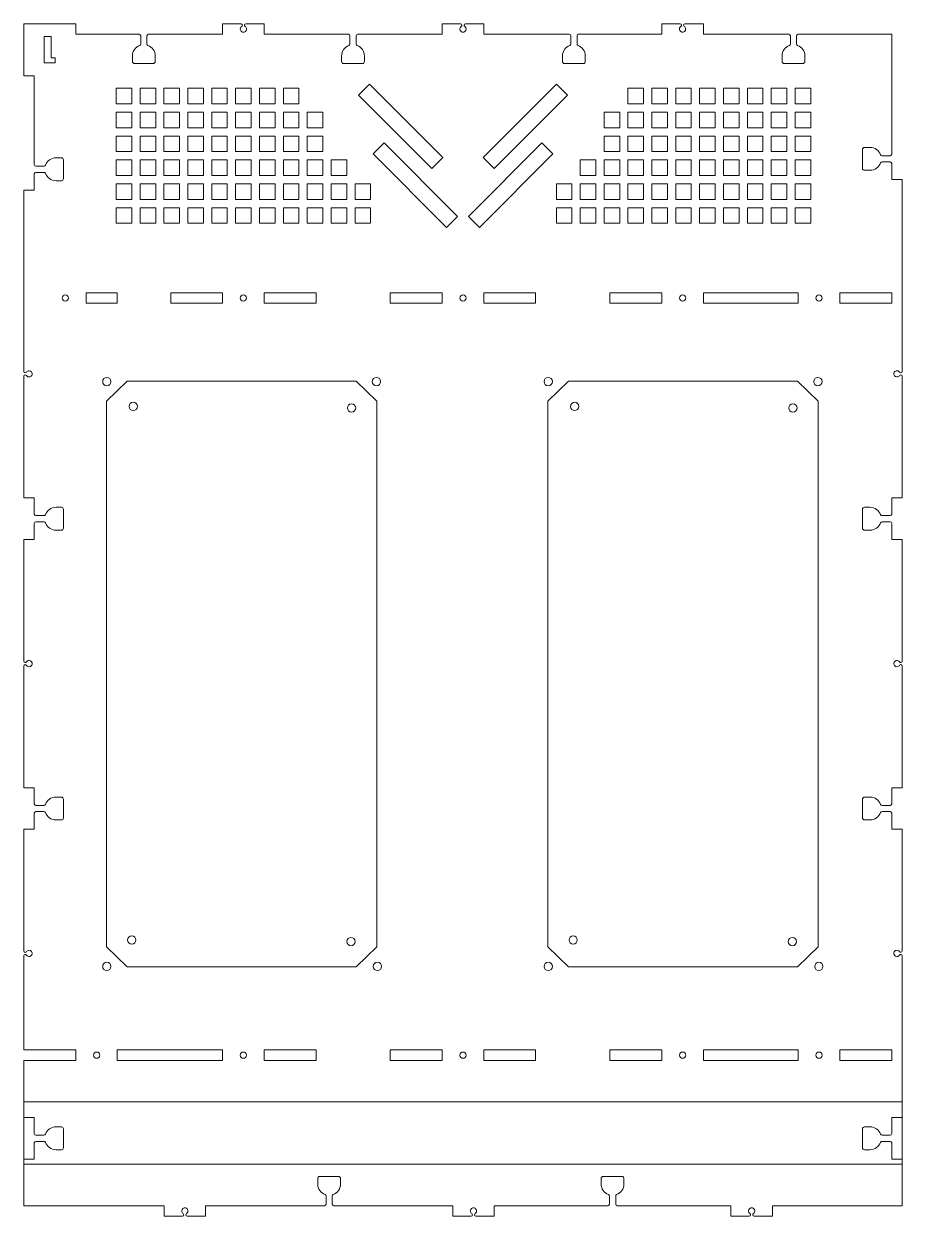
# Model space of a CAD drawing. Header units: inches. Extents: x 88 to 511, y -587 to -13.
import ezdxf

# ---------------------------------------------------------------- set-up
doc = ezdxf.new("R2010")
doc.units = ezdxf.units.IN
doc.header["$MEASUREMENT"] = 0
doc.layers.add('Layer 1', color=7, linetype='Continuous')

# ---------------------------------------------------------------- blocks, each defined once
blk = doc.blocks.new('block 3')
at = {"layer": 'Layer 1', "color": 250, "lineweight": 9, "true_color": 0x231f20}
blk.add_lwpolyline([(88.42, -562.09), (511.42, -562.09), (511.42, -532.09), (88.42, -532.09), (88.42, -562.09)], dxfattribs=at)
blk = doc.blocks.new('block 5')
at = {"layer": 'Layer 1', "color": 177, "lineweight": 9, "true_color": 0x2e3092}
for points in [[(284.91, -82.78), (290.22, -77.47), (254.86, -42.12), (249.56, -47.42), (284.91, -82.78)], [(291.98, -111.06), (297.29, -105.76), (261.93, -70.4), (256.63, -75.7), (291.98, -111.06)]]:
    blk.add_lwpolyline(points, dxfattribs=at)
blk = doc.blocks.new('block 6')
at = {"layer": 'Layer 1', "color": 177, "lineweight": 9, "true_color": 0x2e3092}
for points in [[(344.99, -42.12), (350.29, -47.42), (314.94, -82.78), (309.63, -77.47), (344.99, -42.12)], [(337.92, -70.4), (343.22, -75.7), (307.87, -111.06), (302.56, -105.76), (337.92, -70.4)]]:
    blk.add_lwpolyline(points, dxfattribs=at)
blk = doc.blocks.new('block 4')
at = {"layer": 'Layer 1'}
for name in ['block 5', 'block 6']:
    blk.add_blockref(name, (0, 0), dxfattribs=at)
blk = doc.blocks.new('block 7')
at = {"layer": 'Layer 1', "color": 177, "lineweight": 9, "true_color": 0x2e3092}
blk.add_lwpolyline([(128.19, -194.75), (138.19, -185.09), (248.44, -185.09), (258.44, -194.75), (258.44, -457.43), (248.44, -467.09), (138.19, -467.09), (128.19, -457.43), (128.19, -194.75)], dxfattribs=at)
for points in [[(126.39, -185.29), (126.39, -184.18), (127.29, -183.29), (128.39, -183.29), (129.5, -183.29), (130.39, -184.18), (130.39, -185.29), (130.39, -186.39), (129.5, -187.29), (128.39, -187.29), (127.29, -187.29), (126.39, -186.39), (126.39, -185.29)], [(258.24, -183.29), (259.35, -183.29), (260.24, -184.18), (260.24, -185.29), (260.24, -186.39), (259.35, -187.29), (258.24, -187.29), (257.14, -187.29), (256.24, -186.39), (256.24, -185.29), (256.24, -184.18), (257.14, -183.29), (258.24, -183.29)], [(139.12, -197.29), (139.12, -196.19), (140.02, -195.29), (141.12, -195.29), (142.23, -195.29), (143.12, -196.19), (143.12, -197.29), (143.12, -198.4), (142.23, -199.29), (141.12, -199.29), (140.02, -199.29), (139.12, -198.4), (139.12, -197.29)], [(246.24, -196.02), (247.34, -196.02), (248.24, -196.92), (248.24, -198.02), (248.24, -199.12), (247.34, -200.02), (246.24, -200.02), (245.13, -200.02), (244.24, -199.12), (244.24, -198.02), (244.24, -196.92), (245.13, -196.02), (246.24, -196.02)], [(140.4, -456.16), (139.29, -456.16), (138.4, -455.26), (138.4, -454.16), (138.4, -453.05), (139.29, -452.16), (140.4, -452.16), (141.5, -452.16), (142.4, -453.05), (142.4, -454.16), (142.4, -455.26), (141.5, -456.16), (140.4, -456.16)], [(247.98, -454.88), (247.98, -455.99), (247.08, -456.88), (245.98, -456.88), (244.87, -456.88), (243.98, -455.99), (243.98, -454.88), (243.98, -453.78), (244.87, -452.88), (245.98, -452.88), (247.08, -452.88), (247.98, -453.78), (247.98, -454.88)], [(128.39, -468.89), (127.29, -468.89), (126.39, -467.99), (126.39, -466.89), (126.39, -465.78), (127.29, -464.89), (128.39, -464.89), (129.5, -464.89), (130.39, -465.78), (130.39, -466.89), (130.39, -467.99), (129.5, -468.89), (128.39, -468.89)], [(260.71, -466.89), (260.71, -467.99), (259.81, -468.89), (258.71, -468.89), (257.6, -468.89), (256.71, -467.99), (256.71, -466.89), (256.71, -465.78), (257.6, -464.89), (258.71, -464.89), (259.81, -464.89), (260.71, -465.78), (260.71, -466.89)]]:
    blk.add_open_spline(points, degree=3, knots=[0, 0, 0, 0, 1, 1, 1, 2, 2, 2, 3, 3, 3, 4, 4, 4, 4], dxfattribs=at)
blk = doc.blocks.new('block 8')
at = {"layer": 'Layer 1', "color": 177, "lineweight": 9, "true_color": 0x2e3092}
blk.add_lwpolyline([(340.78, -194.75), (350.78, -185.09), (461.03, -185.09), (471.03, -194.75), (471.03, -457.43), (461.03, -467.09), (350.78, -467.09), (340.78, -457.43), (340.78, -194.75)], dxfattribs=at)
for points in [[(338.98, -185.29), (338.98, -184.18), (339.87, -183.29), (340.98, -183.29), (342.08, -183.29), (342.98, -184.18), (342.98, -185.29), (342.98, -186.39), (342.08, -187.29), (340.98, -187.29), (339.87, -187.29), (338.98, -186.39), (338.98, -185.29)], [(470.83, -183.29), (471.93, -183.29), (472.83, -184.18), (472.83, -185.29), (472.83, -186.39), (471.93, -187.29), (470.83, -187.29), (469.72, -187.29), (468.83, -186.39), (468.83, -185.29), (468.83, -184.18), (469.72, -183.29), (470.83, -183.29)], [(351.71, -197.29), (351.71, -196.19), (352.6, -195.29), (353.71, -195.29), (354.81, -195.29), (355.71, -196.19), (355.71, -197.29), (355.71, -198.4), (354.81, -199.29), (353.71, -199.29), (352.6, -199.29), (351.71, -198.4), (351.71, -197.29)], [(458.82, -196.02), (459.92, -196.02), (460.82, -196.92), (460.82, -198.02), (460.82, -199.12), (459.92, -200.02), (458.82, -200.02), (457.71, -200.02), (456.82, -199.12), (456.82, -198.02), (456.82, -196.92), (457.71, -196.02), (458.82, -196.02)], [(352.98, -456.16), (351.88, -456.16), (350.98, -455.26), (350.98, -454.16), (350.98, -453.05), (351.88, -452.16), (352.98, -452.16), (354.09, -452.16), (354.98, -453.05), (354.98, -454.16), (354.98, -455.26), (354.09, -456.16), (352.98, -456.16)], [(460.56, -454.88), (460.56, -455.99), (459.66, -456.88), (458.56, -456.88), (457.45, -456.88), (456.56, -455.99), (456.56, -454.88), (456.56, -453.78), (457.45, -452.88), (458.56, -452.88), (459.66, -452.88), (460.56, -453.78), (460.56, -454.88)], [(340.98, -468.89), (339.87, -468.89), (338.98, -467.99), (338.98, -466.89), (338.98, -465.78), (339.87, -464.89), (340.98, -464.89), (342.08, -464.89), (342.98, -465.78), (342.98, -466.89), (342.98, -467.99), (342.08, -468.89), (340.98, -468.89)], [(473.29, -466.89), (473.29, -467.99), (472.4, -468.89), (471.29, -468.89), (470.19, -468.89), (469.29, -467.99), (469.29, -466.89), (469.29, -465.78), (470.19, -464.89), (471.29, -464.89), (472.4, -464.89), (473.29, -465.78), (473.29, -466.89)]]:
    blk.add_open_spline(points, degree=3, knots=[0, 0, 0, 0, 1, 1, 1, 2, 2, 2, 3, 3, 3, 4, 4, 4, 4], dxfattribs=at)
blk = doc.blocks.new('block 9')
at = {"layer": 'Layer 1', "color": 250, "lineweight": 9, "true_color": 0x231f20}
blk.add_lwpolyline([(101.57, -19.26), (101.57, -29.38), (103.57, -29.38), (103.57, -31.91), (98.28, -31.91), (98.28, -19.26), (101.57, -19.26)], dxfattribs=at)
blk = doc.blocks.new('block 10')
at = {"layer": 'Layer 1', "color": 177, "lineweight": 9, "true_color": 0x2e3092}
for points in [[(140.42, -51.59), (140.42, -44.09), (132.92, -44.09), (132.92, -51.59), (140.42, -51.59)], [(151.92, -51.59), (151.92, -44.09), (144.42, -44.09), (144.42, -51.59), (151.92, -51.59)], [(163.42, -51.59), (163.42, -44.09), (155.92, -44.09), (155.92, -51.59), (163.42, -51.59)], [(174.92, -51.59), (174.92, -44.09), (167.42, -44.09), (167.42, -51.59), (174.92, -51.59)], [(186.42, -51.59), (186.42, -44.09), (178.92, -44.09), (178.92, -51.59), (186.42, -51.59)], [(197.92, -51.59), (197.92, -44.09), (190.42, -44.09), (190.42, -51.59), (197.92, -51.59)], [(209.42, -51.59), (209.42, -44.09), (201.92, -44.09), (201.92, -51.59), (209.42, -51.59)], [(220.92, -51.59), (220.92, -44.09), (213.42, -44.09), (213.42, -51.59), (220.92, -51.59)], [(140.42, -63.09), (140.42, -55.59), (132.92, -55.59), (132.92, -63.09), (140.42, -63.09)], [(151.92, -63.09), (151.92, -55.59), (144.42, -55.59), (144.42, -63.09), (151.92, -63.09)], [(163.42, -63.09), (163.42, -55.59), (155.92, -55.59), (155.92, -63.09), (163.42, -63.09)], [(174.92, -63.09), (174.92, -55.59), (167.42, -55.59), (167.42, -63.09), (174.92, -63.09)], [(186.42, -63.09), (186.42, -55.59), (178.92, -55.59), (178.92, -63.09), (186.42, -63.09)], [(197.92, -63.09), (197.92, -55.59), (190.42, -55.59), (190.42, -63.09), (197.92, -63.09)], [(209.42, -63.09), (209.42, -55.59), (201.92, -55.59), (201.92, -63.09), (209.42, -63.09)], [(220.92, -63.09), (220.92, -55.59), (213.42, -55.59), (213.42, -63.09), (220.92, -63.09)], [(232.42, -63.09), (232.42, -55.59), (224.92, -55.59), (224.92, -63.09), (232.42, -63.09)], [(140.42, -74.59), (140.42, -67.09), (132.92, -67.09), (132.92, -74.59), (140.42, -74.59)], [(151.92, -74.59), (151.92, -67.09), (144.42, -67.09), (144.42, -74.59), (151.92, -74.59)], [(163.42, -74.59), (163.42, -67.09), (155.92, -67.09), (155.92, -74.59), (163.42, -74.59)], [(174.92, -74.59), (174.92, -67.09), (167.42, -67.09), (167.42, -74.59), (174.92, -74.59)], [(186.42, -74.59), (186.42, -67.09), (178.92, -67.09), (178.92, -74.59), (186.42, -74.59)], [(197.92, -74.59), (197.92, -67.09), (190.42, -67.09), (190.42, -74.59), (197.92, -74.59)], [(209.42, -74.59), (209.42, -67.09), (201.92, -67.09), (201.92, -74.59), (209.42, -74.59)], [(220.92, -74.59), (220.92, -67.09), (213.42, -67.09), (213.42, -74.59), (220.92, -74.59)], [(232.42, -74.59), (232.42, -67.09), (224.92, -67.09), (224.92, -74.59), (232.42, -74.59)], [(140.42, -86.09), (140.42, -78.59), (132.92, -78.59), (132.92, -86.09), (140.42, -86.09)], [(151.92, -86.09), (151.92, -78.59), (144.42, -78.59), (144.42, -86.09), (151.92, -86.09)], [(163.42, -86.09), (163.42, -78.59), (155.92, -78.59), (155.92, -86.09), (163.42, -86.09)], [(174.92, -86.09), (174.92, -78.59), (167.42, -78.59), (167.42, -86.09), (174.92, -86.09)], [(186.42, -86.09), (186.42, -78.59), (178.92, -78.59), (178.92, -86.09), (186.42, -86.09)], [(197.92, -86.09), (197.92, -78.59), (190.42, -78.59), (190.42, -86.09), (197.92, -86.09)], [(209.42, -86.09), (209.42, -78.59), (201.92, -78.59), (201.92, -86.09), (209.42, -86.09)], [(220.92, -86.09), (220.92, -78.59), (213.42, -78.59), (213.42, -86.09), (220.92, -86.09)], [(232.42, -86.09), (232.42, -78.59), (224.92, -78.59), (224.92, -86.09), (232.42, -86.09)], [(243.92, -86.09), (243.92, -78.59), (236.42, -78.59), (236.42, -86.09), (243.92, -86.09)], [(140.42, -97.59), (140.42, -90.09), (132.92, -90.09), (132.92, -97.59), (140.42, -97.59)], [(151.92, -97.59), (151.92, -90.09), (144.42, -90.09), (144.42, -97.59), (151.92, -97.59)], [(163.42, -97.59), (163.42, -90.09), (155.92, -90.09), (155.92, -97.59), (163.42, -97.59)], [(174.92, -97.59), (174.92, -90.09), (167.42, -90.09), (167.42, -97.59), (174.92, -97.59)], [(186.42, -97.59), (186.42, -90.09), (178.92, -90.09), (178.92, -97.59), (186.42, -97.59)], [(197.92, -97.59), (197.92, -90.09), (190.42, -90.09), (190.42, -97.59), (197.92, -97.59)], [(209.42, -97.59), (209.42, -90.09), (201.92, -90.09), (201.92, -97.59), (209.42, -97.59)], [(220.92, -97.59), (220.92, -90.09), (213.42, -90.09), (213.42, -97.59), (220.92, -97.59)], [(232.42, -97.59), (232.42, -90.09), (224.92, -90.09), (224.92, -97.59), (232.42, -97.59)], [(243.92, -97.59), (243.92, -90.09), (236.42, -90.09), (236.42, -97.59), (243.92, -97.59)], [(255.42, -97.59), (255.42, -90.09), (247.92, -90.09), (247.92, -97.59), (255.42, -97.59)], [(140.42, -109.09), (140.42, -101.59), (132.92, -101.59), (132.92, -109.09), (140.42, -109.09)], [(151.92, -109.09), (151.92, -101.59), (144.42, -101.59), (144.42, -109.09), (151.92, -109.09)], [(163.42, -109.09), (163.42, -101.59), (155.92, -101.59), (155.92, -109.09), (163.42, -109.09)], [(174.92, -109.09), (174.92, -101.59), (167.42, -101.59), (167.42, -109.09), (174.92, -109.09)], [(186.42, -109.09), (186.42, -101.59), (178.92, -101.59), (178.92, -109.09), (186.42, -109.09)], [(197.92, -109.09), (197.92, -101.59), (190.42, -101.59), (190.42, -109.09), (197.92, -109.09)], [(209.42, -109.09), (209.42, -101.59), (201.92, -101.59), (201.92, -109.09), (209.42, -109.09)], [(220.92, -109.09), (220.92, -101.59), (213.42, -101.59), (213.42, -109.09), (220.92, -109.09)], [(232.42, -109.09), (232.42, -101.59), (224.92, -101.59), (224.92, -109.09), (232.42, -109.09)], [(243.92, -109.09), (243.92, -101.59), (236.42, -101.59), (236.42, -109.09), (243.92, -109.09)], [(255.42, -109.09), (255.42, -101.59), (247.92, -101.59), (247.92, -109.09), (255.42, -109.09)]]:
    blk.add_lwpolyline(points, dxfattribs=at)
blk = doc.blocks.new('block 11')
at = {"layer": 'Layer 1', "color": 177, "lineweight": 9, "true_color": 0x2e3092}
for points in [[(379.38, -51.59), (379.38, -44.09), (386.88, -44.09), (386.88, -51.59), (379.38, -51.59)], [(390.88, -51.59), (390.88, -44.09), (398.38, -44.09), (398.38, -51.59), (390.88, -51.59)], [(402.38, -51.59), (402.38, -44.09), (409.88, -44.09), (409.88, -51.59), (402.38, -51.59)], [(413.88, -51.59), (413.88, -44.09), (421.38, -44.09), (421.38, -51.59), (413.88, -51.59)], [(425.38, -51.59), (425.38, -44.09), (432.88, -44.09), (432.88, -51.59), (425.38, -51.59)], [(436.88, -51.59), (436.88, -44.09), (444.38, -44.09), (444.38, -51.59), (436.88, -51.59)], [(448.38, -51.59), (448.38, -44.09), (455.88, -44.09), (455.88, -51.59), (448.38, -51.59)], [(459.88, -51.59), (459.88, -44.09), (467.38, -44.09), (467.38, -51.59), (459.88, -51.59)], [(367.88, -63.09), (367.88, -55.59), (375.38, -55.59), (375.38, -63.09), (367.88, -63.09)], [(379.38, -63.09), (379.38, -55.59), (386.88, -55.59), (386.88, -63.09), (379.38, -63.09)], [(390.88, -63.09), (390.88, -55.59), (398.38, -55.59), (398.38, -63.09), (390.88, -63.09)], [(402.38, -63.09), (402.38, -55.59), (409.88, -55.59), (409.88, -63.09), (402.38, -63.09)], [(413.88, -63.09), (413.88, -55.59), (421.38, -55.59), (421.38, -63.09), (413.88, -63.09)], [(425.38, -63.09), (425.38, -55.59), (432.88, -55.59), (432.88, -63.09), (425.38, -63.09)], [(436.88, -63.09), (436.88, -55.59), (444.38, -55.59), (444.38, -63.09), (436.88, -63.09)], [(448.38, -63.09), (448.38, -55.59), (455.88, -55.59), (455.88, -63.09), (448.38, -63.09)], [(459.88, -63.09), (459.88, -55.59), (467.38, -55.59), (467.38, -63.09), (459.88, -63.09)], [(367.88, -74.59), (367.88, -67.09), (375.38, -67.09), (375.38, -74.59), (367.88, -74.59)], [(379.38, -74.59), (379.38, -67.09), (386.88, -67.09), (386.88, -74.59), (379.38, -74.59)], [(390.88, -74.59), (390.88, -67.09), (398.38, -67.09), (398.38, -74.59), (390.88, -74.59)], [(402.38, -74.59), (402.38, -67.09), (409.88, -67.09), (409.88, -74.59), (402.38, -74.59)], [(413.88, -74.59), (413.88, -67.09), (421.38, -67.09), (421.38, -74.59), (413.88, -74.59)], [(425.38, -74.59), (425.38, -67.09), (432.88, -67.09), (432.88, -74.59), (425.38, -74.59)], [(436.88, -74.59), (436.88, -67.09), (444.38, -67.09), (444.38, -74.59), (436.88, -74.59)], [(448.38, -74.59), (448.38, -67.09), (455.88, -67.09), (455.88, -74.59), (448.38, -74.59)], [(459.88, -74.59), (459.88, -67.09), (467.38, -67.09), (467.38, -74.59), (459.88, -74.59)], [(356.38, -86.09), (356.38, -78.59), (363.88, -78.59), (363.88, -86.09), (356.38, -86.09)], [(367.88, -86.09), (367.88, -78.59), (375.38, -78.59), (375.38, -86.09), (367.88, -86.09)], [(379.38, -86.09), (379.38, -78.59), (386.88, -78.59), (386.88, -86.09), (379.38, -86.09)], [(390.88, -86.09), (390.88, -78.59), (398.38, -78.59), (398.38, -86.09), (390.88, -86.09)], [(402.38, -86.09), (402.38, -78.59), (409.88, -78.59), (409.88, -86.09), (402.38, -86.09)], [(413.88, -86.09), (413.88, -78.59), (421.38, -78.59), (421.38, -86.09), (413.88, -86.09)], [(425.38, -86.09), (425.38, -78.59), (432.88, -78.59), (432.88, -86.09), (425.38, -86.09)], [(436.88, -86.09), (436.88, -78.59), (444.38, -78.59), (444.38, -86.09), (436.88, -86.09)], [(448.38, -86.09), (448.38, -78.59), (455.88, -78.59), (455.88, -86.09), (448.38, -86.09)], [(459.88, -86.09), (459.88, -78.59), (467.38, -78.59), (467.38, -86.09), (459.88, -86.09)], [(344.88, -97.59), (344.88, -90.09), (352.38, -90.09), (352.38, -97.59), (344.88, -97.59)], [(356.38, -97.59), (356.38, -90.09), (363.88, -90.09), (363.88, -97.59), (356.38, -97.59)], [(367.88, -97.59), (367.88, -90.09), (375.38, -90.09), (375.38, -97.59), (367.88, -97.59)], [(379.38, -97.59), (379.38, -90.09), (386.88, -90.09), (386.88, -97.59), (379.38, -97.59)], [(390.88, -97.59), (390.88, -90.09), (398.38, -90.09), (398.38, -97.59), (390.88, -97.59)], [(402.38, -97.59), (402.38, -90.09), (409.88, -90.09), (409.88, -97.59), (402.38, -97.59)], [(413.88, -97.59), (413.88, -90.09), (421.38, -90.09), (421.38, -97.59), (413.88, -97.59)], [(425.38, -97.59), (425.38, -90.09), (432.88, -90.09), (432.88, -97.59), (425.38, -97.59)], [(436.88, -97.59), (436.88, -90.09), (444.38, -90.09), (444.38, -97.59), (436.88, -97.59)], [(448.38, -97.59), (448.38, -90.09), (455.88, -90.09), (455.88, -97.59), (448.38, -97.59)], [(459.88, -97.59), (459.88, -90.09), (467.38, -90.09), (467.38, -97.59), (459.88, -97.59)], [(344.88, -109.09), (344.88, -101.59), (352.38, -101.59), (352.38, -109.09), (344.88, -109.09)], [(356.38, -109.09), (356.38, -101.59), (363.88, -101.59), (363.88, -109.09), (356.38, -109.09)], [(367.88, -109.09), (367.88, -101.59), (375.38, -101.59), (375.38, -109.09), (367.88, -109.09)], [(379.38, -109.09), (379.38, -101.59), (386.88, -101.59), (386.88, -109.09), (379.38, -109.09)], [(390.88, -109.09), (390.88, -101.59), (398.38, -101.59), (398.38, -109.09), (390.88, -109.09)], [(402.38, -109.09), (402.38, -101.59), (409.88, -101.59), (409.88, -109.09), (402.38, -109.09)], [(413.88, -109.09), (413.88, -101.59), (421.38, -101.59), (421.38, -109.09), (413.88, -109.09)], [(425.38, -109.09), (425.38, -101.59), (432.88, -101.59), (432.88, -109.09), (425.38, -109.09)], [(436.88, -109.09), (436.88, -101.59), (444.38, -101.59), (444.38, -109.09), (436.88, -109.09)], [(448.38, -109.09), (448.38, -101.59), (455.88, -101.59), (455.88, -109.09), (448.38, -109.09)], [(459.88, -109.09), (459.88, -101.59), (467.38, -101.59), (467.38, -109.09), (459.88, -109.09)]]:
    blk.add_lwpolyline(points, dxfattribs=at)
blk = doc.blocks.new('block 2')
at = {"layer": 'Layer 1', "color": 230, "lineweight": 9, "true_color": 0xec008b}
blk.add_lwpolyline([(88.42, -13.09), (88.42, -13.09)], dxfattribs=at)
at = {"layer": 'Layer 1', "color": 177, "lineweight": 9, "true_color": 0x2e3092}
for points in [[(133.42, -147.59), (133.42, -142.59), (118.42, -142.59), (118.42, -147.59), (133.42, -147.59)], [(184.17, -147.59), (184.17, -142.59), (159.17, -142.59), (159.17, -147.59), (184.17, -147.59)], [(229.17, -147.59), (229.17, -142.59), (204.17, -142.59), (204.17, -147.59), (229.17, -147.59)], [(289.92, -147.59), (289.92, -142.59), (264.92, -142.59), (264.92, -147.59), (289.92, -147.59)], [(334.92, -147.59), (334.92, -142.59), (309.92, -142.59), (309.92, -147.59), (334.92, -147.59)], [(395.67, -147.59), (395.67, -142.59), (370.67, -142.59), (370.67, -147.59), (395.67, -147.59)], [(461.42, -147.59), (461.42, -142.59), (415.67, -142.59), (415.67, -147.59), (461.42, -147.59)], [(481.42, -142.59), (481.42, -147.59), (506.42, -147.59), (506.42, -142.59), (481.42, -142.59)], [(184.17, -512.09), (184.17, -507.09), (133.42, -507.09), (133.42, -512.09), (184.17, -512.09)], [(229.17, -512.09), (229.17, -507.09), (204.17, -507.09), (204.17, -512.09), (229.17, -512.09)], [(289.92, -512.09), (289.92, -507.09), (264.92, -507.09), (264.92, -512.09), (289.92, -512.09)], [(334.92, -512.09), (334.92, -507.09), (309.92, -507.09), (309.92, -512.09), (334.92, -512.09)], [(395.67, -512.09), (395.67, -507.09), (370.67, -507.09), (370.67, -512.09), (395.67, -512.09)], [(461.42, -512.09), (461.42, -507.09), (415.67, -507.09), (415.67, -512.09), (461.42, -512.09)], [(481.42, -507.09), (481.42, -512.09), (506.42, -512.09), (506.42, -507.09), (481.42, -507.09)]]:
    blk.add_lwpolyline(points, dxfattribs=at)
at = {"layer": 'Layer 1', "color": 240, "lineweight": 9, "true_color": 0xed1c24}
for points, knots in [([(511.42, -559.59), (511.42, -559.59), (511.42, -582.09), (511.42, -582.09), (511.42, -582.09), (448.94, -582.09), (448.94, -582.09), (448.94, -582.09), (448.94, -587.09), (448.94, -587.09), (448.94, -587.09), (440.09, -587.09), (440.09, -587.09), (439.73, -587.09), (439.43, -586.79), (439.44, -586.43), (439.44, -586.43), (439.44, -586.39), (439.44, -586.39), (439.45, -586.17), (439.58, -585.97), (439.77, -585.85), (440.28, -585.52), (440.58, -584.88), (440.4, -584.2), (440.27, -583.67), (439.84, -583.26), (439.32, -583.13), (438.33, -582.9), (437.45, -583.64), (437.45, -584.59), (437.45, -585.11), (437.72, -585.58), (438.13, -585.84), (438.33, -585.97), (438.46, -586.17), (438.46, -586.4), (438.46, -586.4), (438.46, -586.45), (438.46, -586.45), (438.45, -586.8), (438.17, -587.09), (437.81, -587.09), (437.81, -587.09), (428.94, -587.09), (428.94, -587.09), (428.94, -587.09), (428.94, -582.09), (428.94, -582.09), (428.94, -582.09), (374.2, -582.09), (374.2, -582.09), (373.78, -582.09), (373.45, -581.75), (373.45, -581.34), (373.45, -581.34), (373.45, -577.41), (373.45, -577.41), (373.45, -577.11), (373.64, -576.83), (373.92, -576.72), (375.98, -575.92), (377.45, -573.92), (377.45, -571.59), (377.45, -571.59), (377.45, -568.99), (377.45, -568.99), (377.45, -568.44), (377, -567.99), (376.45, -567.99), (376.45, -567.99), (367.45, -567.99), (367.45, -567.99), (366.9, -567.99), (366.45, -568.44), (366.45, -568.99), (366.45, -568.99), (366.45, -571.59), (366.45, -571.59), (366.45, -573.92), (367.92, -575.92), (369.97, -576.72), (370.26, -576.83), (370.45, -577.11), (370.45, -577.41), (370.45, -577.41), (370.45, -581.34), (370.45, -581.34), (370.45, -581.75), (370.11, -582.09), (369.7, -582.09), (369.7, -582.09), (314.96, -582.09), (314.96, -582.09), (314.96, -582.09), (314.96, -587.09), (314.96, -587.09), (314.96, -587.09), (306.1, -587.09), (306.1, -587.09), (305.74, -587.09), (305.45, -586.79), (305.46, -586.43), (305.46, -586.43), (305.46, -586.39), (305.46, -586.39), (305.47, -586.17), (305.6, -585.97), (305.79, -585.85), (306.3, -585.52), (306.59, -584.88), (306.42, -584.2), (306.29, -583.67), (305.86, -583.26), (305.33, -583.13), (304.35, -582.9), (303.47, -583.64), (303.47, -584.59), (303.47, -585.11), (303.74, -585.58), (304.15, -585.84), (304.34, -585.97), (304.47, -586.17), (304.47, -586.4), (304.47, -586.4), (304.47, -586.45), (304.47, -586.45), (304.47, -586.8), (304.18, -587.09), (303.83, -587.09), (303.83, -587.09), (294.96, -587.09), (294.96, -587.09), (294.96, -587.09), (294.96, -582.09), (294.96, -582.09), (294.96, -582.09), (237.7, -582.09), (237.7, -582.09), (237.28, -582.09), (236.95, -581.75), (236.95, -581.34), (236.95, -581.34), (236.95, -577.41), (236.95, -577.41), (236.95, -577.11), (237.14, -576.83), (237.42, -576.72), (239.48, -575.92), (240.95, -573.92), (240.95, -571.59), (240.95, -571.59), (240.95, -568.99), (240.95, -568.99), (240.95, -568.44), (240.5, -567.99), (239.95, -567.99), (239.95, -567.99), (230.95, -567.99), (230.95, -567.99), (230.4, -567.99), (229.95, -568.44), (229.95, -568.99), (229.95, -568.99), (229.95, -571.59), (229.95, -571.59), (229.95, -573.92), (231.42, -575.92), (233.47, -576.72), (233.76, -576.83), (233.95, -577.11), (233.95, -577.41), (233.95, -577.41), (233.95, -581.34), (233.95, -581.34), (233.95, -581.75), (233.61, -582.09), (233.2, -582.09), (233.2, -582.09), (175.94, -582.09), (175.94, -582.09), (175.94, -582.09), (175.94, -587.09), (175.94, -587.09), (175.94, -587.09), (167.09, -587.09), (167.09, -587.09), (166.73, -587.09), (166.43, -586.79), (166.44, -586.43), (166.44, -586.43), (166.44, -586.39), (166.44, -586.39), (166.45, -586.17), (166.58, -585.97), (166.77, -585.85), (167.28, -585.52), (167.58, -584.88), (167.4, -584.2), (167.27, -583.67), (166.84, -583.26), (166.32, -583.13), (165.33, -582.9), (164.45, -583.64), (164.45, -584.59), (164.45, -585.11), (164.72, -585.58), (165.13, -585.84), (165.33, -585.97), (165.46, -586.17), (165.46, -586.4), (165.46, -586.4), (165.46, -586.45), (165.46, -586.45), (165.45, -586.8), (165.17, -587.09), (164.81, -587.09), (164.81, -587.09), (155.94, -587.09), (155.94, -587.09), (155.94, -587.09), (155.94, -582.09), (155.94, -582.09), (155.94, -582.09), (88.42, -582.09), (88.42, -582.09), (88.42, -582.09), (88.42, -559.59), (88.42, -559.59), (88.42, -559.59), (93.42, -559.59), (93.42, -559.59), (93.42, -559.59), (93.42, -551.84), (93.42, -551.84), (93.42, -551.42), (93.76, -551.09), (94.18, -551.09), (94.18, -551.09), (98.1, -551.09), (98.1, -551.09), (98.41, -551.09), (98.68, -551.28), (98.79, -551.56), (99.59, -553.62), (101.6, -555.09), (103.93, -555.09), (103.93, -555.09), (106.52, -555.09), (106.52, -555.09), (107.08, -555.09), (107.52, -554.64), (107.52, -554.09), (107.52, -554.09), (107.52, -545.09), (107.52, -545.09), (107.52, -544.54), (107.08, -544.09), (106.52, -544.09), (106.52, -544.09), (103.93, -544.09), (103.93, -544.09), (101.6, -544.09), (99.59, -545.56), (98.79, -547.61), (98.68, -547.9), (98.41, -548.09), (98.1, -548.09), (98.1, -548.09), (94.18, -548.09), (94.18, -548.09), (93.76, -548.09), (93.42, -547.75), (93.42, -547.34), (93.42, -547.34), (93.42, -539.59), (93.42, -539.59), (93.42, -539.59), (88.42, -539.59), (88.42, -539.59), (88.42, -539.59), (88.42, -512.09), (88.42, -512.09), (88.42, -512.09), (113.5, -512.09), (113.5, -512.09), (113.5, -512.09), (113.5, -507.09), (113.5, -507.09), (113.5, -507.09), (88.42, -507.09), (88.42, -507.09), (88.42, -507.09), (88.42, -461.74), (88.42, -461.74), (88.42, -461.37), (88.72, -461.08), (89.09, -461.09), (89.09, -461.09), (89.12, -461.09), (89.12, -461.09), (89.35, -461.1), (89.54, -461.23), (89.67, -461.42), (90, -461.93), (90.63, -462.23), (91.32, -462.05), (91.84, -461.92), (92.26, -461.49), (92.38, -460.97), (92.61, -459.98), (91.87, -459.1), (90.92, -459.1), (90.4, -459.1), (89.94, -459.37), (89.67, -459.78), (89.54, -459.97), (89.34, -460.1), (89.11, -460.1), (89.11, -460.1), (89.07, -460.1), (89.07, -460.1), (88.71, -460.1), (88.42, -459.81), (88.42, -459.46), (88.42, -459.46), (88.42, -400.84), (88.42, -400.84), (88.42, -400.84), (93.42, -400.84), (93.42, -400.84), (93.42, -400.84), (93.42, -393.11), (93.42, -393.11), (93.42, -392.69), (93.76, -392.36), (94.18, -392.36), (94.18, -392.36), (98.1, -392.36), (98.1, -392.36), (98.41, -392.36), (98.68, -392.55), (98.79, -392.83), (99.59, -394.89), (101.6, -396.36), (103.93, -396.36), (103.93, -396.36), (106.52, -396.36), (106.52, -396.36), (107.08, -396.36), (107.52, -395.91), (107.52, -395.36), (107.52, -395.36), (107.52, -386.36), (107.52, -386.36), (107.52, -385.8), (107.08, -385.36), (106.52, -385.36), (106.52, -385.36), (103.93, -385.36), (103.93, -385.36), (101.6, -385.36), (99.59, -386.82), (98.79, -388.88), (98.68, -389.17), (98.41, -389.36), (98.1, -389.36), (98.1, -389.36), (94.18, -389.36), (94.18, -389.36), (93.76, -389.36), (93.42, -389.02), (93.42, -388.61), (93.42, -388.61), (93.42, -380.84), (93.42, -380.84), (93.42, -380.84), (88.42, -380.84), (88.42, -380.84), (88.42, -380.84), (88.42, -322.24), (88.42, -322.24), (88.42, -321.87), (88.72, -321.58), (89.09, -321.59), (89.09, -321.59), (89.12, -321.59), (89.12, -321.59), (89.35, -321.6), (89.54, -321.73), (89.67, -321.92), (90, -322.43), (90.63, -322.73), (91.32, -322.55), (91.84, -322.42), (92.26, -321.99), (92.38, -321.47), (92.61, -320.48), (91.87, -319.6), (90.92, -319.6), (90.4, -319.6), (89.94, -319.87), (89.67, -320.28), (89.54, -320.47), (89.34, -320.6), (89.11, -320.6), (89.11, -320.6), (89.07, -320.6), (89.07, -320.6), (88.71, -320.6), (88.42, -320.31), (88.42, -319.96), (88.42, -319.96), (88.42, -261.34), (88.42, -261.34), (88.42, -261.34), (93.42, -261.34), (93.42, -261.34), (93.42, -261.34), (93.42, -253.59), (93.42, -253.59), (93.42, -253.17), (93.76, -252.84), (94.18, -252.84), (94.18, -252.84), (98.1, -252.84), (98.1, -252.84), (98.41, -252.84), (98.68, -253.03), (98.79, -253.31), (99.59, -255.37), (101.6, -256.84), (103.93, -256.84), (103.93, -256.84), (106.52, -256.84), (106.52, -256.84), (107.08, -256.84), (107.52, -256.39), (107.52, -255.84), (107.52, -255.84), (107.52, -246.84), (107.52, -246.84), (107.52, -246.29), (107.08, -245.84), (106.52, -245.84), (106.52, -245.84), (103.93, -245.84), (103.93, -245.84), (101.6, -245.84), (99.59, -247.31), (98.79, -249.36), (98.68, -249.65), (98.41, -249.84), (98.1, -249.84), (98.1, -249.84), (94.18, -249.84), (94.18, -249.84), (93.76, -249.84), (93.42, -249.5), (93.42, -249.09), (93.42, -249.09), (93.42, -241.34), (93.42, -241.34), (93.42, -241.34), (88.42, -241.34), (88.42, -241.34), (88.42, -241.34), (88.42, -182.74), (88.42, -182.74), (88.42, -182.37), (88.72, -182.08), (89.09, -182.09), (89.09, -182.09), (89.12, -182.09), (89.12, -182.09), (89.35, -182.1), (89.54, -182.23), (89.67, -182.42), (90, -182.93), (90.63, -183.23), (91.32, -183.05), (91.84, -182.92), (92.26, -182.49), (92.38, -181.97), (92.61, -180.98), (91.87, -180.1), (90.92, -180.1), (90.4, -180.1), (89.94, -180.37), (89.67, -180.78), (89.54, -180.97), (89.34, -181.1), (89.11, -181.1), (89.11, -181.1), (89.07, -181.1), (89.07, -181.1), (88.71, -181.1), (88.42, -180.81), (88.42, -180.46), (88.42, -180.46), (88.42, -93.09), (88.42, -93.09), (88.42, -93.09), (93.42, -93.09), (93.42, -93.09), (93.42, -93.09), (93.42, -85.34), (93.42, -85.34), (93.42, -84.92), (93.76, -84.59), (94.18, -84.59), (94.18, -84.59), (98.1, -84.59), (98.1, -84.59), (98.41, -84.59), (98.68, -84.78), (98.79, -85.06), (99.59, -87.12), (101.6, -88.59), (103.93, -88.59), (103.93, -88.59), (106.52, -88.59), (106.52, -88.59), (107.08, -88.59), (107.52, -88.14), (107.52, -87.59), (107.52, -87.59), (107.52, -78.59), (107.52, -78.59), (107.52, -78.04), (107.08, -77.59), (106.52, -77.59), (106.52, -77.59), (103.93, -77.59), (103.93, -77.59), (101.6, -77.59), (99.59, -79.06), (98.79, -81.11), (98.68, -81.4), (98.41, -81.59), (98.1, -81.59), (98.1, -81.59), (94.18, -81.59), (94.18, -81.59), (93.76, -81.59), (93.42, -81.25), (93.42, -80.84), (93.42, -80.84), (93.42, -38.09), (93.42, -38.09), (93.42, -38.09), (88.42, -38.09), (88.42, -38.09), (88.42, -38.09), (88.42, -13.09), (88.42, -13.09), (88.42, -13.09), (113.42, -13.09), (113.42, -13.09)], [0, 0, 0, 0, 1, 1, 1, 2, 2, 2, 3, 3, 3, 4, 4, 4, 5, 5, 5, 6, 6, 6, 7, 7, 7, 8, 8, 8, 9, 9, 9, 10, 10, 10, 11, 11, 11, 12, 12, 12, 13, 13, 13, 14, 14, 14, 15, 15, 15, 16, 16, 16, 17, 17, 17, 18, 18, 18, 19, 19, 19, 20, 20, 20, 21, 21, 21, 22, 22, 22, 23, 23, 23, 24, 24, 24, 25, 25, 25, 26, 26, 26, 27, 27, 27, 28, 28, 28, 29, 29, 29, 30, 30, 30, 31, 31, 31, 32, 32, 32, 33, 33, 33, 34, 34, 34, 35, 35, 35, 36, 36, 36, 37, 37, 37, 38, 38, 38, 39, 39, 39, 40, 40, 40, 41, 41, 41, 42, 42, 42, 43, 43, 43, 44, 44, 44, 45, 45, 45, 46, 46, 46, 47, 47, 47, 48, 48, 48, 49, 49, 49, 50, 50, 50, 51, 51, 51, 52, 52, 52, 53, 53, 53, 54, 54, 54, 55, 55, 55, 56, 56, 56, 57, 57, 57, 58, 58, 58, 59, 59, 59, 60, 60, 60, 61, 61, 61, 62, 62, 62, 63, 63, 63, 64, 64, 64, 65, 65, 65, 66, 66, 66, 67, 67, 67, 68, 68, 68, 69, 69, 69, 70, 70, 70, 71, 71, 71, 72, 72, 72, 73, 73, 73, 74, 74, 74, 75, 75, 75, 76, 76, 76, 77, 77, 77, 78, 78, 78, 79, 79, 79, 80, 80, 80, 81, 81, 81, 82, 82, 82, 83, 83, 83, 84, 84, 84, 85, 85, 85, 86, 86, 86, 87, 87, 87, 88, 88, 88, 89, 89, 89, 90, 90, 90, 91, 91, 91, 92, 92, 92, 93, 93, 93, 94, 94, 94, 95, 95, 95, 96, 96, 96, 97, 97, 97, 98, 98, 98, 99, 99, 99, 100, 100, 100, 101, 101, 101, 102, 102, 102, 103, 103, 103, 104, 104, 104, 105, 105, 105, 106, 106, 106, 107, 107, 107, 108, 108, 108, 109, 109, 109, 110, 110, 110, 111, 111, 111, 112, 112, 112, 113, 113, 113, 114, 114, 114, 115, 115, 115, 116, 116, 116, 117, 117, 117, 118, 118, 118, 119, 119, 119, 120, 120, 120, 121, 121, 121, 122, 122, 122, 123, 123, 123, 124, 124, 124, 125, 125, 125, 126, 126, 126, 127, 127, 127, 128, 128, 128, 129, 129, 129, 130, 130, 130, 131, 131, 131, 132, 132, 132, 133, 133, 133, 134, 134, 134, 135, 135, 135, 136, 136, 136, 137, 137, 137, 138, 138, 138, 139, 139, 139, 140, 140, 140, 141, 141, 141, 142, 142, 142, 143, 143, 143, 144, 144, 144, 145, 145, 145, 146, 146, 146, 147, 147, 147, 148, 148, 148, 149, 149, 149, 150, 150, 150, 151, 151, 151, 152, 152, 152, 153, 153, 153, 154, 154, 154, 155, 155, 155, 156, 156, 156, 157, 157, 157, 158, 158, 158, 159, 159, 159, 160, 160, 160, 161, 161, 161, 162, 162, 162, 163, 163, 163, 164, 164, 164, 165, 165, 165, 166, 166, 166, 167, 167, 167, 168, 168, 168, 169, 169, 169, 170, 170, 170, 171, 171, 171, 172, 172, 172, 173, 173, 173, 174, 174, 174, 175, 175, 175, 176, 176, 176, 177, 177, 177, 178, 178, 178, 179, 179, 179, 180, 180, 180, 181, 181, 181, 182, 182, 182, 183, 183, 183, 184, 184, 184, 185, 185, 185, 186, 186, 186, 186]), ([(511.42, -559.59), (511.42, -559.59), (506.42, -559.59), (506.42, -559.59), (506.42, -559.59), (506.42, -551.84), (506.42, -551.84), (506.42, -551.42), (506.09, -551.09), (505.67, -551.09), (505.67, -551.09), (501.75, -551.09), (501.75, -551.09), (501.44, -551.09), (501.17, -551.28), (501.06, -551.56), (500.26, -553.62), (498.25, -555.09), (495.92, -555.09), (495.92, -555.09), (493.32, -555.09), (493.32, -555.09), (492.77, -555.09), (492.32, -554.64), (492.32, -554.09), (492.32, -554.09), (492.32, -545.09), (492.32, -545.09), (492.32, -544.54), (492.77, -544.09), (493.32, -544.09), (493.32, -544.09), (495.92, -544.09), (495.92, -544.09), (498.25, -544.09), (500.26, -545.56), (501.06, -547.61), (501.17, -547.9), (501.44, -548.09), (501.75, -548.09), (501.75, -548.09), (505.67, -548.09), (505.67, -548.09), (506.09, -548.09), (506.42, -547.75), (506.42, -547.34), (506.42, -547.34), (506.42, -539.59), (506.42, -539.59), (506.42, -539.59), (511.42, -539.59), (511.42, -539.59), (511.42, -539.59), (511.42, -461.72), (511.42, -461.72), (511.42, -461.36), (511.14, -461.07), (510.78, -461.07), (510.78, -461.07), (510.74, -461.07), (510.74, -461.07), (510.51, -461.07), (510.31, -461.2), (510.18, -461.4), (509.91, -461.8), (509.45, -462.07), (508.92, -462.07), (507.98, -462.07), (507.24, -461.2), (507.47, -460.21), (507.59, -459.69), (508.01, -459.26), (508.53, -459.12), (509.22, -458.95), (509.85, -459.25), (510.18, -459.76), (510.31, -459.95), (510.5, -460.08), (510.73, -460.08), (510.73, -460.08), (510.76, -460.08), (510.76, -460.08), (511.13, -460.09), (511.42, -459.8), (511.42, -459.44), (511.42, -459.44), (511.42, -400.84), (511.42, -400.84), (511.42, -400.84), (506.42, -400.84), (506.42, -400.84), (506.42, -400.84), (506.42, -393.09), (506.42, -393.09), (506.42, -392.67), (506.09, -392.34), (505.67, -392.34), (505.67, -392.34), (501.75, -392.34), (501.75, -392.34), (501.44, -392.34), (501.17, -392.53), (501.06, -392.81), (500.26, -394.87), (498.25, -396.34), (495.92, -396.34), (495.92, -396.34), (493.32, -396.34), (493.32, -396.34), (492.77, -396.34), (492.32, -395.89), (492.32, -395.34), (492.32, -395.34), (492.32, -386.34), (492.32, -386.34), (492.32, -385.79), (492.77, -385.34), (493.32, -385.34), (493.32, -385.34), (495.92, -385.34), (495.92, -385.34), (498.25, -385.34), (500.26, -386.81), (501.06, -388.86), (501.17, -389.15), (501.44, -389.34), (501.75, -389.34), (501.75, -389.34), (505.67, -389.34), (505.67, -389.34), (506.09, -389.34), (506.42, -389), (506.42, -388.59), (506.42, -388.59), (506.42, -380.84), (506.42, -380.84), (506.42, -380.84), (511.42, -380.84), (511.42, -380.84), (511.42, -380.84), (511.42, -322.22), (511.42, -322.22), (511.42, -321.86), (511.14, -321.57), (510.78, -321.57), (510.78, -321.57), (510.74, -321.57), (510.74, -321.57), (510.51, -321.57), (510.31, -321.7), (510.18, -321.9), (509.91, -322.3), (509.45, -322.57), (508.92, -322.57), (507.98, -322.57), (507.24, -321.7), (507.47, -320.71), (507.59, -320.19), (508.01, -319.76), (508.53, -319.62), (509.22, -319.45), (509.85, -319.75), (510.18, -320.26), (510.31, -320.45), (510.5, -320.58), (510.73, -320.58), (510.73, -320.58), (510.76, -320.58), (510.76, -320.58), (511.13, -320.59), (511.42, -320.3), (511.42, -319.94), (511.42, -319.94), (511.42, -261.34), (511.42, -261.34), (511.42, -261.34), (506.42, -261.34), (506.42, -261.34), (506.42, -261.34), (506.42, -253.59), (506.42, -253.59), (506.42, -253.17), (506.09, -252.84), (505.67, -252.84), (505.67, -252.84), (501.75, -252.84), (501.75, -252.84), (501.44, -252.84), (501.17, -253.03), (501.06, -253.31), (500.26, -255.37), (498.25, -256.84), (495.92, -256.84), (495.92, -256.84), (493.32, -256.84), (493.32, -256.84), (492.77, -256.84), (492.32, -256.39), (492.32, -255.84), (492.32, -255.84), (492.32, -246.84), (492.32, -246.84), (492.32, -246.29), (492.77, -245.84), (493.32, -245.84), (493.32, -245.84), (495.92, -245.84), (495.92, -245.84), (498.25, -245.84), (500.26, -247.31), (501.06, -249.36), (501.17, -249.65), (501.44, -249.84), (501.75, -249.84), (501.75, -249.84), (505.67, -249.84), (505.67, -249.84), (506.09, -249.84), (506.42, -249.5), (506.42, -249.09), (506.42, -249.09), (506.42, -241.34), (506.42, -241.34), (506.42, -241.34), (511.42, -241.34), (511.42, -241.34), (511.42, -241.34), (511.42, -182.72), (511.42, -182.72), (511.42, -182.36), (511.14, -182.07), (510.78, -182.07), (510.78, -182.07), (510.74, -182.07), (510.74, -182.07), (510.51, -182.07), (510.31, -182.2), (510.18, -182.4), (509.91, -182.8), (509.45, -183.07), (508.92, -183.07), (507.98, -183.07), (507.24, -182.2), (507.47, -181.21), (507.59, -180.69), (508.01, -180.26), (508.53, -180.12), (509.22, -179.95), (509.85, -180.25), (510.18, -180.76), (510.31, -180.95), (510.5, -181.08), (510.73, -181.08), (510.73, -181.08), (510.76, -181.08), (510.76, -181.08), (511.13, -181.09), (511.42, -180.8), (511.42, -180.44), (511.42, -180.44), (511.42, -88.09), (511.42, -88.09), (511.42, -88.09), (506.42, -88.09), (506.42, -88.09), (506.42, -88.09), (506.42, -80.34), (506.42, -80.34), (506.42, -79.92), (506.09, -79.59), (505.67, -79.59), (505.67, -79.59), (501.75, -79.59), (501.75, -79.59), (501.44, -79.59), (501.17, -79.78), (501.06, -80.06), (500.26, -82.12), (498.25, -83.59), (495.92, -83.59), (495.92, -83.59), (493.32, -83.59), (493.32, -83.59), (492.77, -83.59), (492.32, -83.14), (492.32, -82.59), (492.32, -82.59), (492.32, -73.59), (492.32, -73.59), (492.32, -73.04), (492.77, -72.59), (493.32, -72.59), (493.32, -72.59), (495.92, -72.59), (495.92, -72.59), (498.25, -72.59), (500.26, -74.06), (501.06, -76.11), (501.17, -76.4), (501.44, -76.59), (501.75, -76.59), (501.75, -76.59), (505.67, -76.59), (505.67, -76.59), (506.09, -76.59), (506.42, -76.25), (506.42, -75.84), (506.42, -75.84), (506.42, -18.09), (506.42, -18.09), (506.42, -18.09), (461.34, -18.09), (461.34, -18.09), (460.92, -18.09), (460.59, -18.42), (460.59, -18.84), (460.59, -18.84), (460.59, -22.76), (460.59, -22.76), (460.59, -23.07), (460.78, -23.35), (461.06, -23.46), (463.12, -24.26), (464.59, -26.26), (464.59, -28.59), (464.59, -28.59), (464.59, -31.19), (464.59, -31.19), (464.59, -31.74), (464.14, -32.19), (463.59, -32.19), (463.59, -32.19), (454.59, -32.19), (454.59, -32.19), (454.03, -32.19), (453.59, -31.74), (453.59, -31.19), (453.59, -31.19), (453.59, -28.59), (453.59, -28.59), (453.59, -26.26), (455.05, -24.26), (457.11, -23.46), (457.4, -23.35), (457.59, -23.07), (457.59, -22.76), (457.59, -22.76), (457.59, -18.84), (457.59, -18.84), (457.59, -18.42), (457.25, -18.09), (456.84, -18.09), (456.84, -18.09), (415.67, -18.09), (415.67, -18.09), (415.67, -18.09), (415.67, -13.09), (415.67, -13.09), (415.67, -13.09), (406.81, -13.09), (406.81, -13.09), (406.45, -13.09), (406.16, -13.38), (406.16, -13.73), (406.16, -13.73), (406.16, -13.77), (406.16, -13.77), (406.16, -14), (406.29, -14.21), (406.48, -14.33), (406.89, -14.6), (407.16, -15.06), (407.16, -15.59), (407.16, -16.54), (406.28, -17.28), (405.3, -17.05), (404.77, -16.92), (404.34, -16.5), (404.21, -15.98), (404.04, -15.3), (404.33, -14.66), (404.85, -14.33), (405.03, -14.21), (405.17, -14.01), (405.17, -13.79), (405.17, -13.79), (405.17, -13.75), (405.17, -13.75), (405.18, -13.39), (404.89, -13.09), (404.53, -13.09), (404.53, -13.09), (395.67, -13.09), (395.67, -13.09), (395.67, -13.09), (395.67, -18.09), (395.67, -18.09), (395.67, -18.09), (355.59, -18.09), (355.59, -18.09), (355.17, -18.09), (354.84, -18.42), (354.84, -18.84), (354.84, -18.84), (354.84, -22.76), (354.84, -22.76), (354.84, -23.07), (355.03, -23.35), (355.31, -23.46), (357.37, -24.26), (358.84, -26.26), (358.84, -28.59), (358.84, -28.59), (358.84, -31.19), (358.84, -31.19), (358.84, -31.74), (358.39, -32.19), (357.84, -32.19), (357.84, -32.19), (348.84, -32.19), (348.84, -32.19), (348.28, -32.19), (347.84, -31.74), (347.84, -31.19), (347.84, -31.19), (347.84, -28.59), (347.84, -28.59), (347.84, -26.26), (349.3, -24.26), (351.36, -23.46), (351.65, -23.35), (351.84, -23.07), (351.84, -22.76), (351.84, -22.76), (351.84, -18.84), (351.84, -18.84), (351.84, -18.42), (351.5, -18.09), (351.09, -18.09), (351.09, -18.09), (309.92, -18.09), (309.92, -18.09), (309.92, -18.09), (309.92, -13.09), (309.92, -13.09), (309.92, -13.09), (301.06, -13.09), (301.06, -13.09), (300.7, -13.09), (300.41, -13.38), (300.41, -13.73), (300.41, -13.73), (300.41, -13.77), (300.41, -13.77), (300.41, -14), (300.54, -14.21), (300.73, -14.33), (301.14, -14.6), (301.41, -15.06), (301.41, -15.59), (301.41, -16.54), (300.53, -17.28), (299.55, -17.05), (299.02, -16.92), (298.59, -16.5), (298.46, -15.98), (298.29, -15.3), (298.58, -14.66), (299.1, -14.33), (299.28, -14.21), (299.42, -14.01), (299.42, -13.79), (299.42, -13.79), (299.42, -13.75), (299.42, -13.75), (299.43, -13.39), (299.14, -13.09), (298.78, -13.09), (298.78, -13.09), (289.92, -13.09), (289.92, -13.09), (289.92, -13.09), (289.92, -18.09), (289.92, -18.09), (289.92, -18.09), (249.21, -18.09), (249.21, -18.09), (248.8, -18.09), (248.46, -18.42), (248.46, -18.84), (248.46, -18.84), (248.46, -22.76), (248.46, -22.76), (248.46, -23.07), (248.65, -23.35), (248.94, -23.46), (250.99, -24.26), (252.46, -26.26), (252.46, -28.59), (252.46, -28.59), (252.46, -31.19), (252.46, -31.19), (252.46, -31.74), (252.01, -32.19), (251.46, -32.19), (251.46, -32.19), (242.46, -32.19), (242.46, -32.19), (241.91, -32.19), (241.46, -31.74), (241.46, -31.19), (241.46, -31.19), (241.46, -28.59), (241.46, -28.59), (241.46, -26.26), (242.93, -24.26), (244.98, -23.46), (245.27, -23.35), (245.46, -23.07), (245.46, -22.76), (245.46, -22.76), (245.46, -18.84), (245.46, -18.84), (245.46, -18.42), (245.12, -18.09), (244.71, -18.09), (244.71, -18.09), (204.17, -18.09), (204.17, -18.09), (204.17, -18.09), (204.17, -13.09), (204.17, -13.09), (204.17, -13.09), (195.31, -13.09), (195.31, -13.09), (194.95, -13.09), (194.66, -13.38), (194.66, -13.73), (194.66, -13.73), (194.66, -13.77), (194.66, -13.77), (194.66, -14), (194.79, -14.21), (194.98, -14.33), (195.39, -14.6), (195.66, -15.06), (195.66, -15.59), (195.66, -16.54), (194.78, -17.28), (193.8, -17.05), (193.27, -16.92), (192.84, -16.5), (192.71, -15.98), (192.54, -15.3), (192.83, -14.66), (193.35, -14.33), (193.53, -14.21), (193.67, -14.01), (193.67, -13.79), (193.67, -13.79), (193.67, -13.75), (193.67, -13.75), (193.68, -13.39), (193.39, -13.09), (193.03, -13.09), (193.03, -13.09), (184.17, -13.09), (184.17, -13.09), (184.17, -13.09), (184.17, -18.09), (184.17, -18.09), (184.17, -18.09), (148.46, -18.09), (148.46, -18.09), (148.05, -18.09), (147.71, -18.42), (147.71, -18.84), (147.71, -18.84), (147.71, -22.76), (147.71, -22.76), (147.71, -23.07), (147.9, -23.35), (148.19, -23.46), (150.24, -24.26), (151.71, -26.26), (151.71, -28.59), (151.71, -28.59), (151.71, -31.19), (151.71, -31.19), (151.71, -31.74), (151.26, -32.19), (150.71, -32.19), (150.71, -32.19), (141.71, -32.19), (141.71, -32.19), (141.16, -32.19), (140.71, -31.74), (140.71, -31.19), (140.71, -31.19), (140.71, -28.59), (140.71, -28.59), (140.71, -26.26), (142.18, -24.26), (144.23, -23.46), (144.52, -23.35), (144.71, -23.07), (144.71, -22.76), (144.71, -22.76), (144.71, -18.84), (144.71, -18.84), (144.71, -18.42), (144.37, -18.09), (143.96, -18.09), (143.96, -18.09), (113.42, -18.09), (113.42, -18.09), (113.42, -18.09), (113.42, -13.09), (113.42, -13.09)], [0, 0, 0, 0, 1, 1, 1, 2, 2, 2, 3, 3, 3, 4, 4, 4, 5, 5, 5, 6, 6, 6, 7, 7, 7, 8, 8, 8, 9, 9, 9, 10, 10, 10, 11, 11, 11, 12, 12, 12, 13, 13, 13, 14, 14, 14, 15, 15, 15, 16, 16, 16, 17, 17, 17, 18, 18, 18, 19, 19, 19, 20, 20, 20, 21, 21, 21, 22, 22, 22, 23, 23, 23, 24, 24, 24, 25, 25, 25, 26, 26, 26, 27, 27, 27, 28, 28, 28, 29, 29, 29, 30, 30, 30, 31, 31, 31, 32, 32, 32, 33, 33, 33, 34, 34, 34, 35, 35, 35, 36, 36, 36, 37, 37, 37, 38, 38, 38, 39, 39, 39, 40, 40, 40, 41, 41, 41, 42, 42, 42, 43, 43, 43, 44, 44, 44, 45, 45, 45, 46, 46, 46, 47, 47, 47, 48, 48, 48, 49, 49, 49, 50, 50, 50, 51, 51, 51, 52, 52, 52, 53, 53, 53, 54, 54, 54, 55, 55, 55, 56, 56, 56, 57, 57, 57, 58, 58, 58, 59, 59, 59, 60, 60, 60, 61, 61, 61, 62, 62, 62, 63, 63, 63, 64, 64, 64, 65, 65, 65, 66, 66, 66, 67, 67, 67, 68, 68, 68, 69, 69, 69, 70, 70, 70, 71, 71, 71, 72, 72, 72, 73, 73, 73, 74, 74, 74, 75, 75, 75, 76, 76, 76, 77, 77, 77, 78, 78, 78, 79, 79, 79, 80, 80, 80, 81, 81, 81, 82, 82, 82, 83, 83, 83, 84, 84, 84, 85, 85, 85, 86, 86, 86, 87, 87, 87, 88, 88, 88, 89, 89, 89, 90, 90, 90, 91, 91, 91, 92, 92, 92, 93, 93, 93, 94, 94, 94, 95, 95, 95, 96, 96, 96, 97, 97, 97, 98, 98, 98, 99, 99, 99, 100, 100, 100, 101, 101, 101, 102, 102, 102, 103, 103, 103, 104, 104, 104, 105, 105, 105, 106, 106, 106, 107, 107, 107, 108, 108, 108, 109, 109, 109, 110, 110, 110, 111, 111, 111, 112, 112, 112, 113, 113, 113, 114, 114, 114, 115, 115, 115, 116, 116, 116, 117, 117, 117, 118, 118, 118, 119, 119, 119, 120, 120, 120, 121, 121, 121, 122, 122, 122, 123, 123, 123, 124, 124, 124, 125, 125, 125, 126, 126, 126, 127, 127, 127, 128, 128, 128, 129, 129, 129, 130, 130, 130, 131, 131, 131, 132, 132, 132, 133, 133, 133, 134, 134, 134, 135, 135, 135, 136, 136, 136, 137, 137, 137, 138, 138, 138, 139, 139, 139, 140, 140, 140, 141, 141, 141, 142, 142, 142, 143, 143, 143, 144, 144, 144, 145, 145, 145, 146, 146, 146, 147, 147, 147, 148, 148, 148, 149, 149, 149, 150, 150, 150, 151, 151, 151, 152, 152, 152, 153, 153, 153, 154, 154, 154, 155, 155, 155, 156, 156, 156, 157, 157, 157, 158, 158, 158, 159, 159, 159, 160, 160, 160, 161, 161, 161, 162, 162, 162, 163, 163, 163, 164, 164, 164, 165, 165, 165, 166, 166, 166, 167, 167, 167, 168, 168, 168, 169, 169, 169, 170, 170, 170, 171, 171, 171, 172, 172, 172, 173, 173, 173, 174, 174, 174, 175, 175, 175, 176, 176, 176, 177, 177, 177, 178, 178, 178, 179, 179, 179, 180, 180, 180, 181, 181, 181, 182, 182, 182, 183, 183, 183, 184, 184, 184, 185, 185, 185, 186, 186, 186, 187, 187, 187, 188, 188, 188, 189, 189, 189, 190, 190, 190, 191, 191, 191, 192, 192, 192, 193, 193, 193, 194, 194, 194, 195, 195, 195, 196, 196, 196, 197, 197, 197, 198, 198, 198, 199, 199, 199, 200, 200, 200, 201, 201, 201, 202, 202, 202, 203, 203, 203, 204, 204, 204, 205, 205, 205, 206, 206, 206, 206])]:
    blk.add_open_spline(points, degree=3, knots=knots, dxfattribs=at)
at = {"layer": 'Layer 1', "color": 177, "lineweight": 9, "true_color": 0x2e3092}
for points in [[(106.92, -145.09), (106.92, -145.92), (107.6, -146.59), (108.42, -146.59), (109.25, -146.59), (109.92, -145.92), (109.92, -145.09), (109.92, -144.26), (109.25, -143.59), (108.42, -143.59), (107.6, -143.59), (106.92, -144.26), (106.92, -145.09)], [(192.67, -145.09), (192.67, -145.92), (193.35, -146.59), (194.17, -146.59), (195, -146.59), (195.67, -145.92), (195.67, -145.09), (195.67, -144.26), (195, -143.59), (194.17, -143.59), (193.35, -143.59), (192.67, -144.26), (192.67, -145.09)], [(298.42, -145.09), (298.42, -145.92), (299.1, -146.59), (299.92, -146.59), (300.75, -146.59), (301.42, -145.92), (301.42, -145.09), (301.42, -144.26), (300.75, -143.59), (299.92, -143.59), (299.1, -143.59), (298.42, -144.26), (298.42, -145.09)], [(404.17, -145.09), (404.17, -145.92), (404.85, -146.59), (405.67, -146.59), (406.5, -146.59), (407.17, -145.92), (407.17, -145.09), (407.17, -144.26), (406.5, -143.59), (405.67, -143.59), (404.85, -143.59), (404.17, -144.26), (404.17, -145.09)], [(469.92, -145.09), (469.92, -145.92), (470.6, -146.59), (471.42, -146.59), (472.25, -146.59), (472.92, -145.92), (472.92, -145.09), (472.92, -144.26), (472.25, -143.59), (471.42, -143.59), (470.6, -143.59), (469.92, -144.26), (469.92, -145.09)], [(121.95, -509.59), (121.95, -510.42), (122.63, -511.09), (123.45, -511.09), (124.28, -511.09), (124.95, -510.42), (124.95, -509.59), (124.95, -508.76), (124.28, -508.09), (123.45, -508.09), (122.63, -508.09), (121.95, -508.76), (121.95, -509.59)], [(192.67, -509.59), (192.67, -510.42), (193.35, -511.09), (194.17, -511.09), (195, -511.09), (195.67, -510.42), (195.67, -509.59), (195.67, -508.76), (195, -508.09), (194.17, -508.09), (193.35, -508.09), (192.67, -508.76), (192.67, -509.59)], [(298.42, -509.59), (298.42, -510.42), (299.1, -511.09), (299.92, -511.09), (300.75, -511.09), (301.42, -510.42), (301.42, -509.59), (301.42, -508.76), (300.75, -508.09), (299.92, -508.09), (299.1, -508.09), (298.42, -508.76), (298.42, -509.59)], [(404.17, -509.59), (404.17, -510.42), (404.85, -511.09), (405.67, -511.09), (406.5, -511.09), (407.17, -510.42), (407.17, -509.59), (407.17, -508.76), (406.5, -508.09), (405.67, -508.09), (404.85, -508.09), (404.17, -508.76), (404.17, -509.59)], [(469.92, -509.59), (469.92, -510.42), (470.6, -511.09), (471.42, -511.09), (472.25, -511.09), (472.92, -510.42), (472.92, -509.59), (472.92, -508.76), (472.25, -508.09), (471.42, -508.09), (470.6, -508.09), (469.92, -508.76), (469.92, -509.59)]]:
    blk.add_open_spline(points, degree=3, knots=[0, 0, 0, 0, 1, 1, 1, 2, 2, 2, 3, 3, 3, 4, 4, 4, 4], dxfattribs=at)
at = {"layer": 'Layer 1'}
for name in ['block 9', 'block 10', 'block 4', 'block 11', 'block 7', 'block 8', 'block 3']:
    blk.add_blockref(name, (0, 0), dxfattribs=at)

msp = doc.modelspace()

# ---------------------------------------------------------------- block references
at = {"layer": 'Layer 1'}
msp.add_blockref('block 2', (0, 0), dxfattribs=at)

doc.saveas('drawing.dxf')
